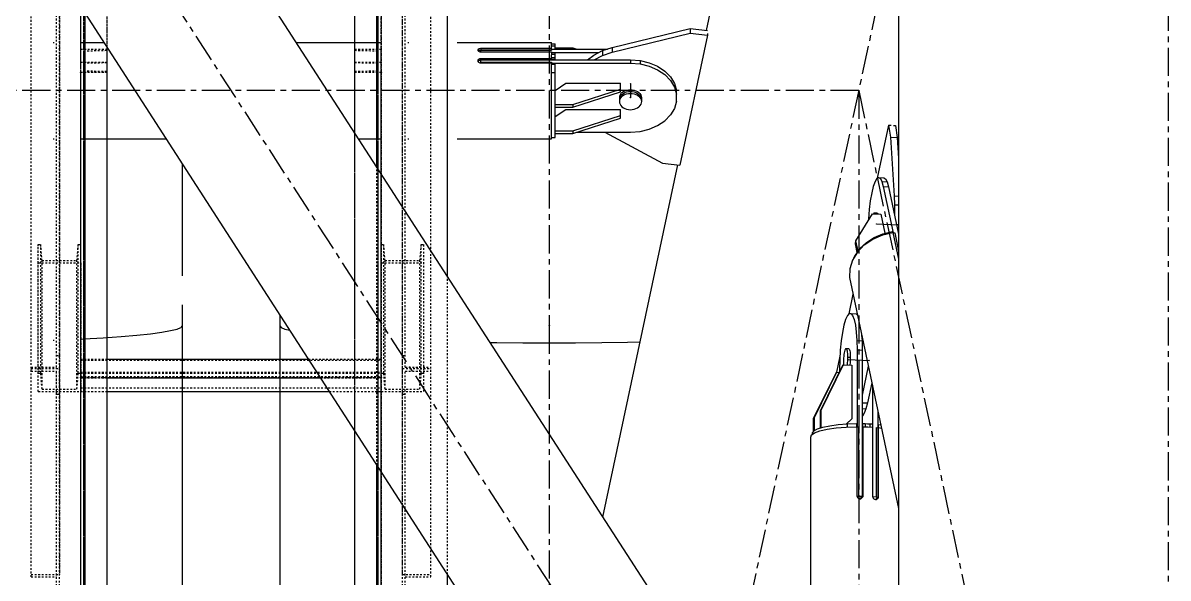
# Model space of a CAD drawing. Header units: millimetres. Extents: x 5143 to 30813, y 232 to 21408.
# Drawn here: x 23106.1 to 23430, y 18472.5 to 18629.4 of the extents above; entities that cross this region are included whole.
import ezdxf

# ---------------------------------------------------------------- set-up
doc = ezdxf.new("R2010")
doc.units = ezdxf.units.MM
doc.header["$LTSCALE"] = 0.25
for name, pattern in [('CENTER', [50.8, 31.75, -6.35, 6.35, -6.35]), ('XKITLINE00', [0]), ('XKITLINE02', [4, 2, -2]), ('XKITLINE03', [6, 3, -1, 1, -1])]:
    doc.linetypes.add(name, pattern=pattern)

msp = doc.modelspace()

# ---------------------------------------------------------------- linework, layer by layer
at = {"color": 8, "linetype": 'CENTER'}
for p, q in [((23255, 20197.81), (23255, 18543.85)), ((23430, 19282.77), (23430, 17654.86)), ((22900, 19020.27), (23430, 18200.27)), ((23430, 19020.27), (23255, 18200.27)), ((23277.94, 18612.28), (23277.94, 18608.27)), ((23342.5, 18610.27), (22987.5, 18610.27)), ((23342.5, 18610.27), (23342.5, 17790.27)), ((23342.5, 18610.27), (23430, 18200.27)), ((23347.61, 18572.61), (23353.51, 18572.36)), ((23255, 18543.85), (23255, 16877.2)), ((23339.55, 18534.26), (23345.44, 18534.02))]:
    msp.add_line(p, q, dxfattribs=at)
at = {"color": 3, "linetype": 'XKITLINE02'}
for p, q in [((23123.34, 18618.12), (23123.34, 19867)), ((23206.64, 18618.12), (23206.64, 19867)), ((23122.49, 18615.46), (23122.49, 19864.35)), ((23123.34, 18615.78), (23123.34, 19864.54)), ((23129.99, 18615.73), (23129.99, 19864.47)), ((23199.99, 18615.46), (23199.99, 19864.47)), ((23206.64, 18615.66), (23206.64, 19864.54)), ((23207.49, 18615.46), (23207.49, 19864.35)), ((23122.49, 18618.31), (23122.49, 19847.64)), ((23207.49, 18618.31), (23207.49, 19847.64)), ((23129.99, 18622.4), (23129.99, 18706.47)), ((23115.69, 18532.11), (23115.69, 18660.96)), ((23116.49, 18531.74), (23116.49, 18660.96)), ((23213.49, 18531.74), (23213.49, 18660.96)), ((23214.29, 18532.11), (23214.29, 18660.96)), ((23108.49, 18531.74), (23108.49, 18657.63)), ((23221.49, 18561.6), (23221.49, 18657.63)), ((23122.49, 17466.76), (23122.49, 18621.95)), ((23122.49, 18621.95), (23129.99, 18621.95)), ((23122.49, 18615.46), (23122.49, 18621.95)), ((23123.34, 18621.5), (23129.99, 18621.67)), ((23129.99, 18620.17), (23129.99, 18621.95)), ((23129.99, 18621.67), (23129.99, 18621.95)), ((23199.99, 18621.67), (23199.99, 18621.95)), ((23199.99, 18621.95), (23207.49, 18621.95)), ((23199.99, 18620.17), (23199.99, 18621.95)), ((23199.99, 18621.67), (23206.64, 18621.5)), ((23207.49, 18615.46), (23207.49, 18621.95)), ((23207.49, 17466.76), (23207.49, 18621.95)), ((23122.49, 18618.31), (23129.99, 18618.31)), ((23122.49, 18615.46), (23122.49, 18618.31)), ((23123.34, 17466.32), (23123.34, 18621.5)), ((23123.34, 18615.91), (23123.34, 18621.5)), ((23129.99, 18618.19), (23129.99, 18620.17)), ((23129.99, 18618.19), (23129.99, 18618.31)), ((23199.99, 18618.19), (23199.99, 18620.17)), ((23199.99, 18618.31), (23207.49, 18618.31)), ((23206.64, 18615.91), (23206.64, 18621.5)), ((23206.64, 17466.32), (23206.64, 18621.5)), ((23207.49, 18615.46), (23207.49, 18618.31)), ((23122.49, 18615.46), (23129.99, 18615.46)), ((23122.49, 17460.28), (23122.49, 18615.46)), ((23122.49, 18615.46), (23129.99, 18615.46)), ((23123.34, 18618.12), (23129.99, 18618.19)), ((23123.34, 18615.66), (23123.34, 18618.12)), ((23123.34, 17460.72), (23123.34, 18615.91)), ((23123.34, 18615.91), (23129.99, 18615.73)), ((23123.34, 18615.66), (23129.99, 18615.58)), ((23129.99, 18615.46), (23129.99, 18618.19)), ((23129.99, 17466.49), (23129.99, 18615.73)), ((23129.99, 18615.46), (23129.99, 18615.73)), ((23199.99, 18618.19), (23206.64, 18618.12)), ((23199.99, 18615.73), (23206.64, 18615.91)), ((23199.99, 18615.46), (23199.99, 18615.73)), ((23199.99, 17466.49), (23199.99, 18615.73)), ((23199.99, 18615.58), (23206.64, 18615.66)), ((23199.99, 18615.46), (23207.49, 18615.46)), ((23199.99, 18615.46), (23207.49, 18615.46)), ((23206.64, 18615.66), (23206.64, 18618.12)), ((23206.64, 17460.72), (23206.64, 18615.91)), ((23207.49, 17460.28), (23207.49, 18615.46)), ((23199.99, 18514.09), (23199.99, 18598.16)), ((23206.19, 18504.5), (23206.19, 18588.57)), ((23110.49, 18566.79), (23111.17, 18566.79)), ((23110.49, 18561.59), (23110.49, 18566.79)), ((23110.49, 18530.45), (23110.49, 18566.79)), ((23111.56, 18562.25), (23111.17, 18566.79)), ((23111.17, 18530.45), (23111.17, 18566.79)), ((23121.43, 18562.25), (23121.81, 18566.79)), ((23121.81, 18566.79), (23122.49, 18566.79)), ((23121.81, 18530.45), (23121.81, 18566.79)), ((23122.49, 18561.59), (23122.49, 18566.79)), ((23122.49, 18530.45), (23122.49, 18566.79)), ((23207.49, 18525.25), (23207.49, 18566.79)), ((23207.49, 18566.79), (23208.17, 18566.79)), ((23208.17, 18530.45), (23208.17, 18566.79)), ((23208.56, 18562.25), (23208.17, 18566.79)), ((23218.43, 18562.25), (23218.81, 18566.79)), ((23218.81, 18530.45), (23218.81, 18566.79)), ((23218.81, 18566.79), (23219.49, 18566.79)), ((23219.49, 18525.25), (23219.49, 18566.79)), ((23221.49, 18531.74), (23221.49, 18563.87)), ((23110.49, 18561.59), (23122.49, 18561.59)), ((23110.49, 18525.25), (23110.49, 18561.59)), ((23111.56, 18562.25), (23121.43, 18562.25)), ((23111.56, 18525.91), (23111.56, 18562.25)), ((23121.43, 18525.91), (23121.43, 18562.25)), ((23122.49, 18525.25), (23122.49, 18561.59)), ((23207.49, 18561.59), (23219.49, 18561.59)), ((23208.56, 18525.91), (23208.56, 18562.25)), ((23208.56, 18562.25), (23218.43, 18562.25)), ((23218.43, 18525.91), (23218.43, 18562.25)), ((23226.19, 18473.56), (23226.19, 18557.63)), ((23115.69, 18535.45), (23116.49, 18535.45)), ((23122.49, 18525.25), (23122.49, 18534.34)), ((23122.49, 18534.34), (23129.99, 18534.34)), ((23122.49, 18534.12), (23207.49, 18534.12)), ((23186.9, 18534.34), (23207.49, 18534.34)), ((23207.49, 18525.25), (23207.49, 18534.34)), ((23213.49, 18531.74), (23213.49, 18535.45)), ((23213.49, 18535.45), (23214.29, 18535.45)), ((23214.29, 18532.11), (23214.29, 18535.45)), ((23108.49, 18532.11), (23115.69, 18532.11)), ((23108.49, 18531.01), (23108.49, 18531.74)), ((23108.49, 18531.74), (23116.49, 18531.74)), ((23108.49, 18472.85), (23108.49, 18531.74)), ((23108.49, 18531.74), (23116.49, 18531.74)), ((23108.49, 18531.01), (23115.69, 18531.01)), ((23115.69, 18524.45), (23115.69, 18531.01)), ((23115.69, 18466.29), (23115.69, 18531.01)), ((23116.49, 18524.45), (23116.49, 18531.74)), ((23116.49, 18466.29), (23116.49, 18531.74)), ((23213.49, 18466.29), (23213.49, 18531.74)), ((23213.49, 18531.74), (23221.49, 18531.74)), ((23213.49, 18531.74), (23221.49, 18531.74)), ((23214.29, 18532.11), (23221.49, 18532.11)), ((23214.29, 18466.29), (23214.29, 18531.01)), ((23214.29, 18531.01), (23221.49, 18531.01)), ((23221.49, 18472.85), (23221.49, 18531.74)), ((23110.49, 18530.45), (23111.17, 18530.45)), ((23110.49, 18525.25), (23110.49, 18530.45)), ((23111.56, 18525.91), (23111.17, 18530.45)), ((23121.43, 18525.91), (23121.81, 18530.45)), ((23121.81, 18530.45), (23122.49, 18530.45)), ((23122.49, 18530.67), (23207.49, 18530.67)), ((23122.49, 18530.45), (23207.49, 18530.45)), ((23122.49, 18525.25), (23122.49, 18530.45)), ((23122.49, 18529.46), (23207.49, 18529.46)), ((23122.49, 18529.14), (23129.99, 18529.14)), ((23190.27, 18529.14), (23207.49, 18529.14)), ((23207.49, 18525.25), (23207.49, 18530.45)), ((23207.49, 18530.45), (23208.17, 18530.45)), ((23208.56, 18525.91), (23208.17, 18530.45)), ((23218.43, 18525.91), (23218.81, 18530.45)), ((23218.81, 18530.45), (23219.49, 18530.45)), ((23219.49, 18525.25), (23219.49, 18530.45)), ((23110.49, 18525.25), (23122.49, 18525.25)), ((23111.56, 18525.91), (23121.43, 18525.91)), ((23115.69, 18524.45), (23116.49, 18524.45)), ((23122.49, 18526.25), (23207.49, 18526.25)), ((23122.49, 18525.25), (23129.99, 18525.25)), ((23192.78, 18525.25), (23207.49, 18525.25)), ((23207.49, 18525.25), (23219.49, 18525.25)), ((23208.56, 18525.91), (23218.43, 18525.91)), ((23213.49, 18524.45), (23214.29, 18524.45)), ((23221.49, 18472.85), (23221.49, 18480.83)), ((23108.49, 18473.57), (23116.49, 18473.57)), ((23108.49, 18472.85), (23115.69, 18472.85)), ((23213.49, 18466.29), (23213.49, 18473.57)), ((23213.49, 18473.57), (23221.49, 18473.57)), ((23214.29, 18466.29), (23214.29, 18472.85)), ((23214.29, 18472.85), (23221.49, 18472.85))]:
    msp.add_line(p, q, dxfattribs=at)
at = {"color": 1, "linetype": 'XKITLINE03'}
for p, q in [((23122.49, 18615.46), (23122.49, 19864.35)), ((23207.49, 19864.35), (23207.49, 18615.46)), ((23116.49, 18657.26), (23116.49, 18531.74)), ((23213.49, 18531.74), (23213.49, 18657.26)), ((23122.49, 17460.28), (23122.49, 18615.46)), ((23207.49, 18615.46), (23207.49, 17460.28)), ((23122.49, 18561.59), (23122.49, 18525.25)), ((23207.49, 18525.25), (23207.49, 18561.59)), ((23116.49, 18531.74), (23116.49, 18473.57)), ((23213.49, 18473.57), (23213.49, 18531.74)), ((23207.49, 18529.14), (23122.49, 18529.14))]:
    msp.add_line(p, q, dxfattribs=at)
at = {"color": 7, "linetype": 'XKITLINE00'}
for p, q in [((23199.99, 18620.17), (23199.99, 18997.46)), ((23206.19, 18588.57), (23206.19, 18639.91)), ((23226.19, 18557.63), (23226.19, 18639.91)), ((23123.79, 18223.1), (23123.79, 18631.99)), ((23129.99, 18620.17), (23129.99, 18622.4)), ((23129.99, 18223.1), (23129.99, 18620.17)), ((23199.99, 18598.16), (23199.99, 18620.17)), ((23129.99, 18534.34), (23186.9, 18534.34)), ((23129.99, 18529.14), (23190.27, 18529.14)), ((23129.99, 18525.25), (23192.78, 18525.25)), ((23199.99, 18223.1), (23199.99, 18514.09)), ((23206.19, 18223.1), (23206.19, 18504.5)), ((23226.19, 18223.1), (23226.19, 18473.56))]:
    msp.add_line(p, q, dxfattribs=at)
at = {"color": 8, "linetype": 'XKITLINE00'}
for p, q in [((23353.8, 18985.02), (23353.8, 18415.51)), ((23067.57, 18803.05), (23300.5, 18442.66)), ((23029.49, 18777.89), (23262.42, 18417.51)), ((23321.31, 18729.96), (23299.4, 18627.31)), ((23272.82, 18622.45), (23294.81, 18627.85)), ((23272.82, 18621.11), (23294.81, 18626.51)), ((23299.75, 18625.93), (23291.91, 18589.21)), ((23294.81, 18627.85), (23299.75, 18627.27)), ((23294.81, 18627.85), (23294.81, 18626.51)), ((23294.81, 18626.51), (23299.75, 18625.93)), ((23299.75, 18627.27), (23299.75, 18627.24)), ((23299.75, 18626.39), (23299.75, 18625.93)), ((23114.72, 18623.9), (23115.02, 18623.9)), ((23122.52, 18623.9), (23129.02, 18623.9)), ((23183.36, 18623.9), (23207.47, 18623.9)), ((23214.97, 18623.9), (23215.26, 18623.9)), ((23228.98, 18623.9), (23255.64, 18623.9)), ((23234.83, 18621.89), (23234.79, 18621.74)), ((23234.79, 18621.74), (23234.83, 18621.59)), ((23234.95, 18622.03), (23234.83, 18621.89)), ((23234.83, 18621.59), (23234.95, 18621.45)), ((23234.95, 18621.59), (23234.89, 18621.52)), ((23234.95, 18622.03), (23235.14, 18622.14)), ((23234.95, 18621.59), (23235.1, 18621.68)), ((23235.1, 18621.68), (23235.14, 18621.69)), ((23235.14, 18622.14), (23235.37, 18622.2)), ((23235.14, 18621.69), (23235.37, 18621.74)), ((23235.37, 18622.2), (23235.64, 18622.23)), ((23235.37, 18621.74), (23235.64, 18621.76)), ((23235.64, 18622.23), (23255.64, 18622.23)), ((23235.64, 18622.23), (23235.64, 18621.83)), ((23235.64, 18621.24), (23235.64, 18621.83)), ((23235.64, 18621.83), (23255.64, 18621.83)), ((23235.64, 18621.72), (23255.64, 18621.72)), ((23255.64, 18622.02), (23255.64, 18623.9)), ((23255.64, 18623.48), (23256.64, 18623.48)), ((23255.64, 18622.97), (23256.64, 18622.97)), ((23255.64, 18622.02), (23255.64, 18621.72)), ((23255.64, 18622.02), (23271.5, 18622.02)), ((23256.64, 18622.02), (23256.64, 18623.48)), ((23256.64, 18622.39), (23261.64, 18622.39)), ((23261.64, 18622.39), (23262.78, 18622.02)), ((23267.62, 18620.33), (23270.09, 18621.57)), ((23270.09, 18621.57), (23272.82, 18622.45)), ((23270.09, 18621.57), (23270.09, 18620.23)), ((23272.82, 18622.45), (23272.82, 18621.11)), ((23234.83, 18618.93), (23234.79, 18618.73)), ((23234.79, 18618.73), (23234.83, 18618.53)), ((23234.95, 18619.11), (23234.83, 18618.93)), ((23234.83, 18618.53), (23234.95, 18618.35)), ((23234.95, 18618.66), (23234.85, 18618.51)), ((23234.95, 18621.45), (23235.14, 18621.34)), ((23234.95, 18619.11), (23235.14, 18619.25)), ((23234.95, 18618.66), (23235.14, 18618.8)), ((23234.95, 18618.35), (23235.14, 18618.21)), ((23235.14, 18621.34), (23235.37, 18621.27)), ((23235.14, 18619.25), (23235.37, 18619.34)), ((23235.14, 18618.8), (23235.37, 18618.89)), ((23235.37, 18621.27), (23235.64, 18621.24)), ((23235.37, 18619.34), (23235.64, 18619.37)), ((23235.37, 18619.34), (23235.37, 18618.89)), ((23235.37, 18618.89), (23235.64, 18618.92)), ((23235.64, 18621.24), (23255.64, 18621.24)), ((23235.64, 18619.37), (23235.64, 18619.01)), ((23235.64, 18619.37), (23255.64, 18619.37)), ((23235.64, 18619.01), (23277.94, 18619.01)), ((23235.64, 18618.08), (23235.64, 18619.01)), ((23235.64, 18618.31), (23255.64, 18618.31)), ((23255.64, 18621.24), (23255.64, 18620.42)), ((23255.64, 18621.02), (23269, 18621.02)), ((23255.64, 18621.01), (23256.64, 18621.01)), ((23255.64, 18620.58), (23256.64, 18620.58)), ((23255.64, 18619.01), (23255.64, 18620.42)), ((23255.64, 18619.64), (23256.64, 18619.64)), ((23255.64, 18619.13), (23255.64, 18619.01)), ((23255.64, 18619.13), (23256.64, 18619.13)), ((23255.64, 18618.31), (23255.64, 18618.08)), ((23256.64, 18619.01), (23256.64, 18621.01)), ((23265.82, 18619.01), (23267.62, 18620.33)), ((23267.67, 18619.01), (23270.09, 18620.23)), ((23270.09, 18620.23), (23272.82, 18621.11)), ((23277.94, 18619.01), (23280.66, 18618.8)), ((23277.94, 18619.01), (23277.94, 18618.01)), ((23280.66, 18618.8), (23280.66, 18617.8)), ((23280.66, 18618.8), (23283.27, 18618.17)), ((23235.14, 18618.21), (23235.37, 18618.14)), ((23235.37, 18618.14), (23235.64, 18618.08)), ((23235.64, 18618.08), (23255.64, 18618.08)), ((23255.64, 18596.65), (23255.64, 18618.08)), ((23255.64, 18618.01), (23277.94, 18618.01)), ((23255.64, 18617.78), (23256.64, 18617.78)), ((23255.64, 18615.4), (23256.64, 18615.4)), ((23256.64, 18606.35), (23256.64, 18617.78)), ((23277.94, 18618.01), (23280.66, 18617.8)), ((23280.66, 18617.8), (23283.27, 18617.17)), ((23283.27, 18618.17), (23285.64, 18617.15)), ((23283.27, 18617.17), (23285.64, 18616.15)), ((23285.64, 18617.15), (23287.67, 18615.79)), ((23285.64, 18616.15), (23287.67, 18614.79)), ((23287.67, 18615.79), (23289.28, 18614.14)), ((23256.64, 18610.35), (23259.64, 18612.36)), ((23259.64, 18612.36), (23275.14, 18612.36)), ((23275.14, 18609.94), (23275.14, 18612.36)), ((23287.67, 18614.79), (23289.28, 18613.14)), ((23289.28, 18614.14), (23290.4, 18612.28)), ((23289.28, 18613.14), (23290.4, 18611.28)), ((23290.4, 18612.28), (23290.97, 18610.29)), ((23261.64, 18606.34), (23275.14, 18610.69)), ((23261.64, 18605.6), (23275.14, 18609.94)), ((23274.88, 18608.67), (23274.84, 18608.27)), ((23275.02, 18609.06), (23274.88, 18608.67)), ((23275.25, 18609.42), (23275.02, 18609.06)), ((23275.25, 18608.89), (23275.02, 18608.52)), ((23275.25, 18608.89), (23275.02, 18608.52)), ((23275.56, 18609.75), (23275.25, 18609.42)), ((23275.56, 18609.22), (23275.25, 18608.89)), ((23275.56, 18609.22), (23275.25, 18608.89)), ((23275.56, 18608.68), (23275.25, 18608.35)), ((23275.56, 18609.75), (23275.94, 18610.03)), ((23275.56, 18609.22), (23275.94, 18609.5)), ((23275.56, 18609.22), (23275.94, 18609.5)), ((23275.56, 18608.68), (23275.94, 18608.96)), ((23275.94, 18610.03), (23276.39, 18610.26)), ((23275.94, 18609.5), (23276.39, 18609.73)), ((23275.94, 18609.5), (23276.39, 18609.73)), ((23275.94, 18608.96), (23276.39, 18609.19)), ((23276.39, 18610.26), (23276.88, 18610.43)), ((23276.39, 18609.73), (23276.88, 18609.9)), ((23276.39, 18609.73), (23276.88, 18609.9)), ((23276.39, 18609.19), (23276.88, 18609.36)), ((23276.88, 18610.43), (23277.4, 18610.54)), ((23276.88, 18609.9), (23277.4, 18610)), ((23276.88, 18609.9), (23277.4, 18610)), ((23276.88, 18609.36), (23277.4, 18609.47)), ((23277.4, 18610.54), (23277.94, 18610.57)), ((23277.4, 18610), (23277.94, 18610.04)), ((23277.4, 18610), (23277.94, 18610.04)), ((23277.4, 18609.47), (23277.94, 18609.5)), ((23277.94, 18610.57), (23277.94, 18610.04)), ((23277.94, 18610.57), (23278.48, 18610.54)), ((23277.94, 18610.04), (23278.48, 18610)), ((23277.94, 18610.04), (23278.48, 18610)), ((23277.94, 18610.04), (23277.94, 18609.5)), ((23277.94, 18609.5), (23278.48, 18609.47)), ((23278.48, 18610.54), (23279, 18610.43)), ((23278.48, 18610), (23279, 18609.9)), ((23278.48, 18610), (23279, 18609.9)), ((23278.48, 18609.47), (23279, 18609.36)), ((23279, 18610.43), (23279.49, 18610.26)), ((23279, 18609.9), (23279.49, 18609.73)), ((23279, 18609.9), (23279.49, 18609.73)), ((23279, 18609.36), (23279.49, 18609.19)), ((23279.49, 18610.26), (23279.93, 18610.03)), ((23279.49, 18609.73), (23279.93, 18609.5)), ((23279.49, 18609.73), (23279.93, 18609.5)), ((23279.49, 18609.19), (23279.93, 18608.96)), ((23279.93, 18610.03), (23280.31, 18609.75)), ((23279.93, 18609.5), (23280.31, 18609.22)), ((23279.93, 18609.5), (23280.31, 18609.22)), ((23279.93, 18608.96), (23280.31, 18608.68)), ((23280.31, 18609.75), (23280.62, 18609.42)), ((23280.31, 18609.22), (23280.62, 18608.89)), ((23280.31, 18609.22), (23280.62, 18608.89)), ((23280.31, 18608.68), (23280.62, 18608.35)), ((23280.62, 18609.42), (23280.85, 18609.06)), ((23280.62, 18608.89), (23280.85, 18608.52)), ((23280.62, 18608.89), (23280.85, 18608.52)), ((23280.85, 18609.06), (23280.99, 18608.67)), ((23280.99, 18608.67), (23281.04, 18608.27)), ((23290.4, 18611.28), (23290.97, 18609.29)), ((23290.97, 18607.25), (23290.97, 18610.29)), ((23256.64, 18606.35), (23256.64, 18606.34)), ((23256.64, 18606.34), (23261.64, 18606.34)), ((23256.64, 18606.34), (23256.64, 18606.31)), ((23256.64, 18598.19), (23256.64, 18606.31)), ((23256.64, 18605.6), (23261.64, 18605.6)), ((23261.64, 18606.34), (23261.64, 18605.6)), ((23274.84, 18608.27), (23274.84, 18607.73)), ((23274.88, 18608.13), (23274.84, 18607.73)), ((23274.88, 18608.13), (23274.84, 18607.73)), ((23274.84, 18607.73), (23274.84, 18607.2)), ((23274.88, 18607.6), (23274.84, 18607.2)), ((23274.84, 18607.2), (23274.88, 18606.8)), ((23275.02, 18608.52), (23274.88, 18608.13)), ((23275.02, 18608.52), (23274.88, 18608.13)), ((23275.02, 18607.99), (23274.88, 18607.6)), ((23274.88, 18606.8), (23275.02, 18606.41)), ((23275.25, 18608.35), (23275.02, 18607.99)), ((23275.02, 18606.41), (23275.25, 18606.05)), ((23275.25, 18606.05), (23275.56, 18605.72)), ((23275.56, 18605.72), (23275.94, 18605.43)), ((23275.94, 18605.43), (23276.39, 18605.2)), ((23279.49, 18605.2), (23279.93, 18605.43)), ((23279.93, 18605.43), (23280.31, 18605.72)), ((23280.62, 18606.05), (23280.31, 18605.72)), ((23280.62, 18608.35), (23280.85, 18607.99)), ((23280.85, 18606.41), (23280.62, 18606.05)), ((23280.85, 18608.52), (23280.99, 18608.13)), ((23280.85, 18608.52), (23280.99, 18608.13)), ((23280.85, 18607.99), (23280.99, 18607.6)), ((23280.99, 18606.8), (23280.85, 18606.41)), ((23280.99, 18608.13), (23281.04, 18607.73)), ((23280.99, 18608.13), (23281.04, 18607.73)), ((23280.99, 18607.6), (23281.04, 18607.2)), ((23281.04, 18607.2), (23280.99, 18606.8)), ((23281.04, 18608.27), (23281.04, 18607.73)), ((23281.04, 18607.73), (23281.04, 18607.2)), ((23290.97, 18607.25), (23290.4, 18605.26)), ((23256.64, 18602.92), (23259.64, 18604.92)), ((23259.64, 18604.92), (23275.14, 18604.92)), ((23261.64, 18598.9), (23275.14, 18603.25)), ((23261.64, 18598.16), (23275.14, 18602.51)), ((23275.14, 18602.51), (23275.14, 18604.92)), ((23276.39, 18605.2), (23276.88, 18605.03)), ((23276.88, 18605.03), (23277.4, 18604.93)), ((23277.4, 18604.93), (23277.94, 18604.89)), ((23277.94, 18604.89), (23278.48, 18604.93)), ((23278.48, 18604.93), (23279, 18605.03)), ((23279, 18605.03), (23279.49, 18605.2)), ((23289.28, 18603.4), (23287.67, 18601.75)), ((23290.4, 18605.26), (23289.28, 18603.4)), ((23256.64, 18598.9), (23261.64, 18598.9)), ((23261.64, 18598.9), (23261.64, 18598.16)), ((23280.66, 18598.74), (23283.27, 18599.37)), ((23283.27, 18599.37), (23285.64, 18600.39)), ((23285.64, 18600.39), (23287.67, 18601.75)), ((23350.92, 18600.51), (23347.76, 18585.49)), ((23350.92, 18600.51), (23351.67, 18600.47)), ((23350.92, 18600.51), (23351.46, 18597.12)), ((23352.38, 18600.45), (23352.88, 18600.42)), ((23352.88, 18600.42), (23353.42, 18597.04)), ((23114.72, 18596.65), (23115.02, 18596.65)), ((23122.52, 18596.65), (23146.63, 18596.65)), ((23200.97, 18596.65), (23207.47, 18596.65)), ((23214.97, 18596.65), (23215.26, 18596.65)), ((23228.98, 18596.65), (23255.64, 18596.65)), ((23255.64, 18597.07), (23256.64, 18597.07)), ((23256.64, 18598.19), (23256.64, 18598.16)), ((23256.64, 18597.07), (23256.64, 18598.16)), ((23256.64, 18598.16), (23261.64, 18598.16)), ((23262.78, 18598.53), (23277.94, 18598.53)), ((23270.72, 18598.53), (23286.97, 18589.8)), ((23277.94, 18598.53), (23280.66, 18598.74)), ((23351.46, 18597.12), (23353.42, 18597.04)), ((23351.46, 18597.12), (23352.52, 18580.5)), ((23353.42, 18597.04), (23353.8, 18591.21)), ((23151.2, 18589.59), (23151.2, 18557.95)), ((23291.29, 18589.29), (23270.05, 18489.77)), ((23286.97, 18589.8), (23291.91, 18589.21)), ((23346.62, 18583.21), (23346.17, 18581.38)), ((23347.11, 18584.57), (23346.62, 18583.21)), ((23347.63, 18585.42), (23347.11, 18584.57)), ((23347.63, 18585.42), (23348.14, 18585.7)), ((23348.14, 18585.7), (23349.61, 18585.64)), ((23348.14, 18585.7), (23348.63, 18585.41)), ((23348.63, 18585.41), (23349.08, 18584.56)), ((23349.08, 18584.56), (23350.55, 18584.5)), ((23349.08, 18584.56), (23349.46, 18583.19)), ((23349.46, 18583.19), (23350.93, 18583.13)), ((23349.46, 18583.19), (23352.26, 18570.06)), ((23349.61, 18585.64), (23350.1, 18585.35)), ((23350.1, 18585.35), (23350.55, 18584.5)), ((23350.55, 18584.5), (23350.93, 18583.13)), ((23350.93, 18583.13), (23353.8, 18569.71)), ((23346.17, 18581.38), (23345.78, 18579.17)), ((23352.52, 18580.5), (23353.8, 18580.45)), ((23352.52, 18580.5), (23352.63, 18578.01)), ((23345.48, 18576.67), (23345.27, 18574)), ((23345.78, 18579.17), (23345.48, 18576.67)), ((23352.63, 18578.01), (23353.8, 18577.96)), ((23352.63, 18578.01), (23352.65, 18575.35)), ((23346.29, 18575.5), (23341.6, 18567.82)), ((23345.27, 18574), (23345.26, 18573.82)), ((23346.29, 18575.5), (23348.74, 18575.4)), ((23346.81, 18575.65), (23346.72, 18575.49)), ((23346.81, 18575.65), (23346.91, 18575.73)), ((23346.91, 18575.73), (23347.01, 18575.72)), ((23346.91, 18575.73), (23347.7, 18575.7)), ((23347.01, 18575.72), (23347.11, 18575.62)), ((23347.11, 18575.62), (23347.17, 18575.47)), ((23347.8, 18575.69), (23347.89, 18575.58)), ((23347.89, 18575.58), (23347.96, 18575.43)), ((23348.74, 18575.4), (23349.9, 18569.98)), ((23352.65, 18575.35), (23352.65, 18575.1)), ((23346.88, 18568.81), (23349.36, 18569.85)), ((23349.28, 18569.53), (23352.19, 18570.22)), ((23349.36, 18569.85), (23352.01, 18570.48)), ((23349.36, 18569.85), (23349.42, 18569.57)), ((23352.01, 18570.48), (23352.07, 18570.19)), ((23352.19, 18570.22), (23353.8, 18562.69)), ((23352.26, 18570.06), (23352.24, 18569.96)), ((23352.26, 18570.06), (23352.71, 18570.04)), ((23352.26, 18569.87), (23352.71, 18570.04)), ((23352.71, 18570.04), (23353.8, 18564.94)), ((23353.72, 18570.65), (23353.66, 18570.33)), ((23353.72, 18570.65), (23353.8, 18570.28)), ((23353.72, 18570.65), (23353.8, 18570.65)), ((23353.8, 18569.79), (23353.79, 18569.75)), ((23341.6, 18567.82), (23341.46, 18567.01)), ((23341.46, 18567.01), (23341.99, 18564.52)), ((23341.6, 18567.82), (23342.23, 18564.88)), ((23344.08, 18566.67), (23342.12, 18564.64)), ((23342.82, 18565.67), (23344.67, 18567.4)), ((23344.08, 18566.67), (23346.51, 18568.33)), ((23344.67, 18567.4), (23346.88, 18568.81)), ((23346.51, 18568.33), (23349.28, 18569.53)), ((23342.12, 18564.64), (23340.72, 18562.36)), ((23341.4, 18563.71), (23341.05, 18562.9)), ((23342.22, 18564.84), (23341.4, 18563.71)), ((23342.23, 18564.88), (23342.22, 18564.84)), ((23342.82, 18565.67), (23342.23, 18564.86)), ((23342.23, 18564.88), (23342.25, 18564.88)), ((23340.72, 18562.36), (23339.96, 18559.92)), ((23339.96, 18559.92), (23339.86, 18557.45)), ((23339.86, 18557.45), (23353.8, 18492.17)), ((23340.87, 18552.74), (23339.7, 18547.15)), ((23151.2, 18549.73), (23151.2, 18543.85)), ((23339.81, 18547.27), (23339.29, 18546.7)), ((23339.81, 18547.27), (23340.31, 18547.28)), ((23340.31, 18547.28), (23341.79, 18547.22)), ((23340.31, 18547.28), (23340.79, 18546.73)), ((23341.79, 18547.22), (23342.13, 18546.81)), ((23151.2, 18543.85), (23150.83, 18543.37)), ((23151.2, 18543.85), (23150.83, 18543.37)), ((23151.2, 18543.85), (23151.2, 18460.85)), ((23178.8, 18546.89), (23178.8, 18543.85)), ((23178.8, 18543.85), (23179.16, 18543.37)), ((23178.8, 18543.85), (23178.8, 18460.85)), ((23178.8, 18543.85), (23179.16, 18543.37)), ((23338.31, 18543.96), (23337.89, 18541.92)), ((23338.79, 18545.57), (23338.31, 18543.96)), ((23339.29, 18546.7), (23338.79, 18545.57)), ((23340.79, 18546.73), (23341.2, 18545.62)), ((23341.2, 18545.62), (23341.55, 18544.02)), ((23341.55, 18544.02), (23341.81, 18542)), ((23128.88, 18540.43), (23133.9, 18540.78)), ((23128.88, 18540.43), (23133.9, 18540.78)), ((23133.9, 18540.78), (23138.35, 18541.16)), ((23133.9, 18540.78), (23138.35, 18541.16)), ((23138.35, 18541.16), (23142.2, 18541.57)), ((23138.35, 18541.16), (23142.2, 18541.57)), ((23142.2, 18541.57), (23145.39, 18542)), ((23142.2, 18541.57), (23145.39, 18542)), ((23145.39, 18542), (23147.91, 18542.44)), ((23145.39, 18542), (23147.91, 18542.44)), ((23147.91, 18542.44), (23149.73, 18542.9)), ((23147.91, 18542.44), (23149.73, 18542.9)), ((23149.73, 18542.9), (23150.83, 18543.37)), ((23149.73, 18542.9), (23150.83, 18543.37)), ((23179.16, 18543.37), (23180.26, 18542.9)), ((23179.16, 18543.37), (23180.26, 18542.9)), ((23180.26, 18542.9), (23181.59, 18542.57)), ((23180.26, 18542.9), (23181.59, 18542.57)), ((23337.89, 18541.92), (23337.55, 18539.54)), ((23341.81, 18542), (23341.97, 18539.63)), ((23343.33, 18541.21), (23343.44, 18539.57)), ((23114.72, 18539.73), (23115.02, 18539.75)), ((23122.52, 18540.08), (23123.34, 18540.12)), ((23123.34, 18540.12), (23128.88, 18540.43)), ((23123.34, 18540.12), (23128.88, 18540.43)), ((23238.14, 18539.14), (23240.13, 18539.11)), ((23240.13, 18539.11), (23247.53, 18539.04)), ((23247.53, 18539.04), (23255, 18539.02)), ((23255, 18539.02), (23262.46, 18539.04)), ((23262.46, 18539.04), (23269.86, 18539.11)), ((23269.86, 18539.11), (23277.12, 18539.23)), ((23277.12, 18539.23), (23280.62, 18539.31)), ((23337.55, 18539.54), (23337.29, 18536.94)), ((23338.76, 18537.32), (23338.87, 18537.39)), ((23338.87, 18537.39), (23338.96, 18537.36)), ((23338.87, 18537.39), (23339.65, 18537.36)), ((23338.96, 18537.36), (23339.06, 18537.24)), ((23339.65, 18537.36), (23339.75, 18537.33)), ((23341.97, 18539.63), (23343.44, 18539.57)), ((23341.97, 18539.63), (23342.02, 18537.03)), ((23343.44, 18539.57), (23343.5, 18536.97)), ((23337.19, 18535.24), (23336.24, 18530.73)), ((23337.13, 18534.21), (23337.08, 18531.49)), ((23337.29, 18536.94), (23337.13, 18534.21)), ((23338.19, 18534.18), (23338.18, 18533.64)), ((23338.21, 18534.71), (23338.19, 18534.18)), ((23338.26, 18535.24), (23338.21, 18534.71)), ((23338.32, 18535.74), (23338.26, 18535.24)), ((23338.39, 18536.19), (23338.32, 18535.74)), ((23338.47, 18536.59), (23338.39, 18536.19)), ((23338.56, 18536.92), (23338.47, 18536.59)), ((23338.66, 18537.16), (23338.56, 18536.92)), ((23338.76, 18537.32), (23338.66, 18537.16)), ((23339.06, 18537.24), (23339.14, 18537.04)), ((23339.14, 18537.04), (23339.21, 18536.74)), ((23339.21, 18536.74), (23339.27, 18536.38)), ((23339.27, 18536.38), (23339.31, 18535.95)), ((23339.31, 18535.95), (23339.34, 18535.47)), ((23339.34, 18534.41), (23339.31, 18533.88)), ((23339.34, 18535.47), (23339.35, 18534.95)), ((23339.35, 18534.95), (23339.34, 18534.41)), ((23339.35, 18534.95), (23340.13, 18534.92)), ((23339.75, 18537.33), (23339.84, 18537.21)), ((23339.84, 18537.21), (23339.93, 18537)), ((23339.93, 18537), (23340, 18536.71)), ((23340, 18536.71), (23340.06, 18536.34)), ((23340.06, 18536.34), (23340.1, 18535.91)), ((23340.1, 18535.91), (23340.13, 18535.43)), ((23340.13, 18534.38), (23340.1, 18533.84)), ((23340.13, 18535.43), (23340.13, 18534.92)), ((23340.13, 18534.92), (23340.13, 18534.38)), ((23342.02, 18537.03), (23343.5, 18536.97)), ((23342.02, 18537.03), (23342.02, 18515.25)), ((23343.5, 18536.97), (23343.5, 18495.66)), ((23337.94, 18532.58), (23331.56, 18519.66)), ((23338.13, 18532.79), (23331.75, 18519.87)), ((23337.08, 18531.49), (23337.08, 18530.82)), ((23338.13, 18532.79), (23337.94, 18532.58)), ((23338.13, 18532.79), (23340.59, 18532.69)), ((23338.18, 18533.64), (23338.19, 18533.12)), ((23338.19, 18533.12), (23338.21, 18532.79)), ((23339.21, 18532.85), (23339.2, 18532.75)), ((23339.27, 18533.35), (23339.21, 18532.85)), ((23339.31, 18533.88), (23339.27, 18533.35)), ((23340, 18532.82), (23339.98, 18532.72)), ((23340.06, 18533.32), (23340, 18532.82)), ((23340.1, 18533.84), (23340.06, 18533.32)), ((23340.59, 18532.69), (23340.59, 18517.55)), ((23345.21, 18532.39), (23343.5, 18524.23)), ((23336.06, 18530.47), (23329.67, 18517.55)), ((23336.24, 18530.68), (23329.86, 18517.76)), ((23336.24, 18530.68), (23336.06, 18530.47)), ((23336.24, 18530.73), (23336.25, 18530.69)), ((23336.24, 18530.68), (23336.99, 18530.65)), ((23346.21, 18527.72), (23345.01, 18522)), ((23346.44, 18526.63), (23346.44, 18495.54)), ((23343.5, 18522.06), (23345.01, 18522)), ((23345.01, 18522), (23344.54, 18520.36)), ((23331.75, 18519.87), (23331.56, 18519.66)), ((23331.56, 18519.66), (23331.56, 18514.92)), ((23331.75, 18519.87), (23331.75, 18514.99)), ((23343.5, 18520.41), (23344.54, 18520.36)), ((23343.5, 18518.22), (23343.54, 18518.26)), ((23344.05, 18519.1), (23343.54, 18518.26)), ((23344.54, 18520.36), (23344.05, 18519.1)), ((23347.91, 18519.73), (23347.91, 18515.01)), ((23329.86, 18517.76), (23329.67, 18517.55)), ((23329.67, 18517.55), (23329.67, 18514.01)), ((23329.81, 18514.16), (23330.85, 18514.7)), ((23329.86, 18517.76), (23329.86, 18514.19)), ((23330.85, 18514.7), (23331.74, 18514.98)), ((23331.75, 18514.99), (23331.74, 18514.98)), ((23331.75, 18514.99), (23331.77, 18514.99)), ((23331.77, 18514.99), (23332.39, 18515.18)), ((23332.39, 18515.18), (23334.35, 18515.59)), ((23333.62, 18514.6), (23336.15, 18514.96)), ((23334.35, 18515.59), (23336.65, 18515.9)), ((23336.15, 18514.96), (23339, 18515.2)), ((23336.65, 18515.9), (23339.2, 18516.1)), ((23339, 18515.2), (23341.96, 18515.3)), ((23339.05, 18516.09), (23340.59, 18517.55)), ((23339.09, 18516.09), (23340.4, 18517.34)), ((23339.2, 18516.1), (23341.88, 18516.19)), ((23339.2, 18516.1), (23339.2, 18515.21)), ((23340.59, 18517.55), (23340.4, 18517.34)), ((23341.88, 18516.19), (23341.88, 18515.29)), ((23341.96, 18515.3), (23341.96, 18495.77)), ((23342.02, 18515.25), (23341.97, 18515.2)), ((23341.97, 18515.2), (23342.47, 18515.24)), ((23341.97, 18515.2), (23341.97, 18495.71)), ((23342.02, 18515.25), (23342.47, 18515.24)), ((23342.47, 18515.24), (23342.47, 18495.7)), ((23343.61, 18516.18), (23343.5, 18516.06)), ((23343.61, 18515.2), (23343.5, 18515.08)), ((23343.67, 18515.27), (23343.55, 18515.14)), ((23343.55, 18515.14), (23343.55, 18495.61)), ((23343.61, 18516.18), (23343.61, 18515.2)), ((23343.61, 18516.18), (23344.3, 18516.16)), ((23343.67, 18515.27), (23343.67, 18495.74)), ((23343.67, 18515.27), (23345.07, 18515.25)), ((23344.3, 18516.16), (23344.3, 18515.26)), ((23344.3, 18516.16), (23345, 18516.14)), ((23345, 18516.14), (23345.68, 18516.11)), ((23345.07, 18515.25), (23346.42, 18515.16)), ((23345.68, 18516.11), (23345.68, 18515.21)), ((23345.68, 18516.11), (23346.36, 18516.07)), ((23346.36, 18516.07), (23346.36, 18515.16)), ((23346.42, 18515.16), (23346.42, 18495.63)), ((23347.47, 18515.03), (23347.47, 18495.5)), ((23347.47, 18515.03), (23347.91, 18515.01)), ((23347.47, 18515.03), (23347.87, 18514.95)), ((23347.91, 18515.01), (23347.87, 18514.95)), ((23347.97, 18514.96), (23347.87, 18514.84)), ((23347.87, 18514.95), (23347.87, 18495.42)), ((23347.97, 18515.94), (23347.91, 18515.87)), ((23348.05, 18515.05), (23347.93, 18514.91)), ((23347.93, 18514.91), (23347.93, 18495.38)), ((23347.97, 18515.94), (23347.97, 18514.96)), ((23347.97, 18515.94), (23348.74, 18515.84)), ((23348.05, 18515.05), (23348.05, 18495.51)), ((23348.05, 18515.05), (23348.94, 18514.93)), ((23329.09, 18512.92), (23328.85, 18512.26)), ((23328.85, 18512.26), (23328.85, 18399.63)), ((23329.09, 18512.92), (23330, 18513.55)), ((23329.81, 18514.16), (23329.3, 18513.59)), ((23329.3, 18513.59), (23329.3, 18513.06)), ((23330, 18513.55), (23331.54, 18514.11)), ((23331.54, 18514.11), (23333.62, 18514.6)), ((23343.55, 18511.95), (23343.5, 18511.89)), ((23347.87, 18509.82), (23347.93, 18509.82)), ((23341.96, 18495.77), (23342.02, 18495.51)), ((23341.98, 18495.67), (23342.47, 18495.7)), ((23342.02, 18495.51), (23342.13, 18495.28)), ((23342.13, 18495.28), (23342.31, 18495.09)), ((23342.47, 18495.7), (23343.5, 18495.66)), ((23343.5, 18495.66), (23342.84, 18494.93)), ((23343.32, 18495.07), (23343.5, 18495.25)), ((23343.51, 18495.36), (23343.41, 18495.17)), ((23343.63, 18495.48), (23343.5, 18495.25)), ((23343.55, 18495.61), (23343.51, 18495.36)), ((23343.63, 18495.48), (23343.51, 18495.36)), ((23343.67, 18495.74), (23343.55, 18495.61)), ((23343.67, 18495.74), (23343.63, 18495.48)), ((23346.42, 18495.63), (23346.46, 18495.37)), ((23346.44, 18495.54), (23347.47, 18495.5)), ((23346.46, 18495.37), (23346.57, 18495.13)), ((23347.87, 18495.42), (23347.26, 18494.74)), ((23347.47, 18495.5), (23347.87, 18495.42)), ((23347.99, 18495.26), (23347.89, 18495.04)), ((23347.93, 18495.38), (23347.9, 18495.16)), ((23348.05, 18495.51), (23347.93, 18495.38)), ((23348.05, 18495.51), (23347.99, 18495.26)), ((23342.31, 18495.09), (23342.55, 18494.97)), ((23342.55, 18494.97), (23342.81, 18494.92)), ((23342.81, 18494.92), (23343.08, 18494.96)), ((23343.08, 18494.96), (23343.32, 18495.07)), ((23346.57, 18495.13), (23346.75, 18494.93)), ((23346.75, 18494.93), (23346.98, 18494.8)), ((23346.98, 18494.8), (23347.23, 18494.74)), ((23347.23, 18494.74), (23347.49, 18494.77)), ((23347.49, 18494.77), (23347.71, 18494.87)), ((23347.71, 18494.87), (23347.88, 18495.02)), ((23347.89, 18495.13), (23347.8, 18494.95))]:
    msp.add_line(p, q, dxfattribs=at)
at = {"color": 1, "linetype": 'XKITLINE00'}
for centre in [(23122.49, 18615.46), (23122.49, 18615.46), (23207.49, 18615.46), (23207.49, 18615.46), (23122.49, 18561.59), (23207.49, 18561.59), (23116.49, 18531.74), (23116.49, 18531.74), (23213.49, 18531.74), (23213.49, 18531.74), (23122.49, 18529.14), (23207.49, 18529.14), (23122.49, 18525.25), (23207.49, 18525.25), (23116.49, 18473.57), (23213.49, 18473.57)]:
    msp.add_circle(centre, 0.05, dxfattribs=at)
at = {"color": 8, "linetype": 'XKITLINE00'}
for centre in [(23277.94, 18612.28), (23342.5, 18610.27), (23342.5, 18610.27), (23342.5, 18610.27), (23277.94, 18608.27), (23347.61, 18572.61), (23353.51, 18572.36), (23255, 18543.85), (23255, 18543.85), (23339.55, 18534.26), (23345.44, 18534.02)]:
    msp.add_circle(centre, 0.05, dxfattribs=at)

doc.saveas('drawing.dxf')
